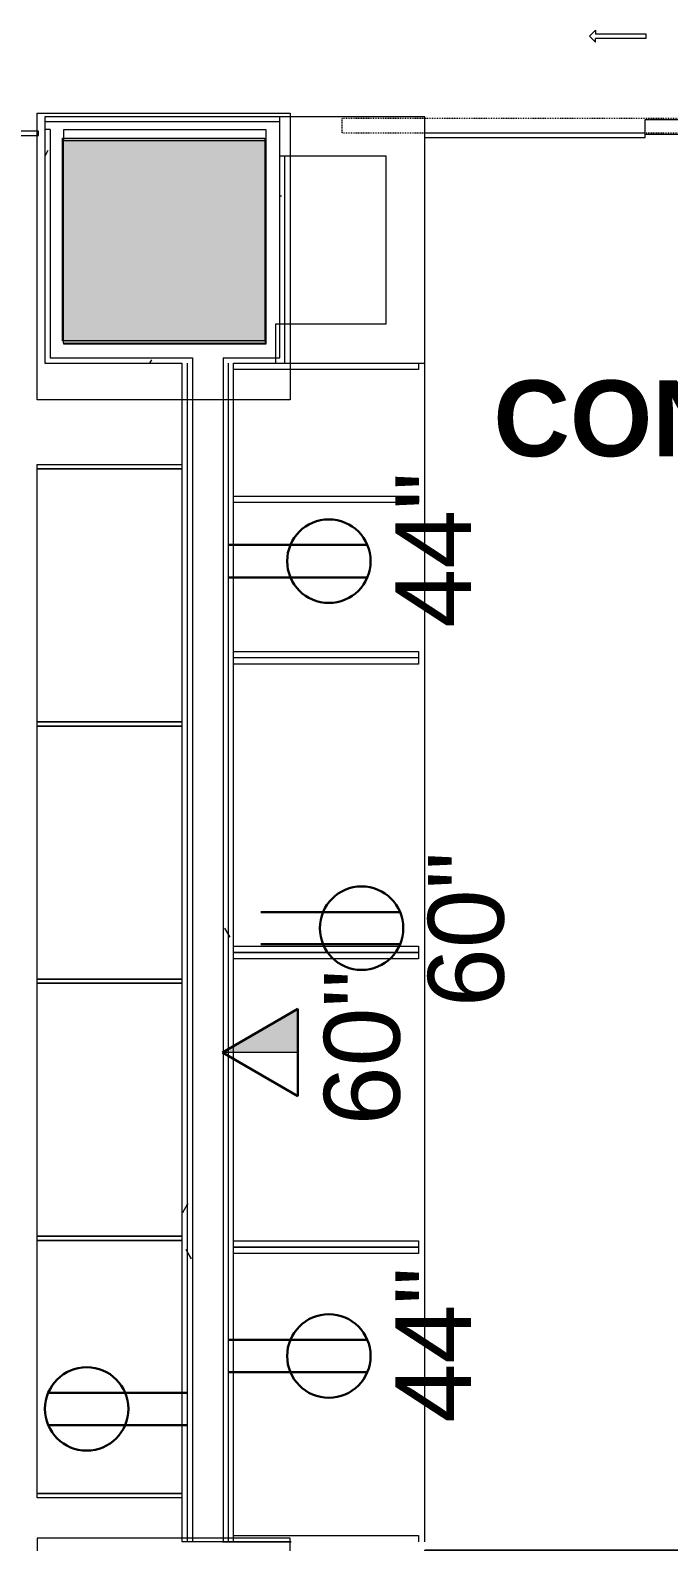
# Model space of a CAD drawing. Header units: inches. Extents: x -1221 to 179, y -822 to 880.
# Drawn here: x -619.9 to -544.1, y -720.2 to -541 of the extents above; entities that cross this region are included whole.
import ezdxf
from ezdxf.xclip import XClip

# ---------------------------------------------------------------- set-up
doc = ezdxf.new("R2010")
doc.units = ezdxf.units.IN
doc.header["$MEASUREMENT"] = 0
doc.header["$XCLIPFRAME"] = 2
doc.linetypes.add('X1$0$Dash 1_16_', pattern=[0.125, 0.0625, -0.0625])
for name, color, linetype, lineweight in [('L1$0$BB Columns_Pen_No__3', 7, 'Continuous', 20), ('L1$0$BB Columns_Pen_No__7', 7, 'Continuous', 20), ('L1$0$BB Columns_Pen_No__95', 8, 'Continuous', 20), ('X1$0$18_0109_REV_dwg _7_', 8, 'Continuous', 9), ('X1$0$A-ANNO-NOTE', 131, 'Continuous', 30), ('X1$0$A-AREA-IDEN', 2, 'Continuous', 9), ('X1$0$A-DETL-GENF', 92, 'Continuous', 9), ('X1$0$A-DOOR', 31, 'Continuous', 13), ('X1$0$A-WALL', 113, 'Continuous', 9), ('X1$0$A-WALL-PATT', 111, 'Continuous', 13), ('X1$0$I-FURN', 30, 'Continuous', 9), ('X1$0$I-WALL', 2, 'Continuous', 9), ('X1$0$Q-CASE', 31, 'Continuous', 9), ('X1$0$S-COLS', 52, 'Continuous', 9)]:
    doc.layers.add(name, color=color, linetype=linetype, lineweight=lineweight)
doc.styles.add('X1$0$Swis721 Lt BT', font='swissl.ttf', dxfattribs={"height": 9})
doc.styles.add('X1$0$Swis721 Lt BT_B', font='', dxfattribs={"height": 9})
doc.styles.get('X1$0$Swis721 Lt BT_B').set_extended_font_data('Swis721 Lt BT', bold=True)
pattern_1 = [(0, (0, 0), (30.72, 7.68), [1.267, -21.773, 1.267, -21.773, -122.88]), (0, (0, 0), (30.72, 7.68), [-46.08, 1.267, -44.813, 1.267, -21.773, -53.76]), (0, (0, 0), (30.72, 7.68), [-115.2, 1.267, -14.093, 1.267, -37.133]), (120, (11.52, 3.84), (-22.011075, 22.7643), [1.267, -21.773, 1.267, -21.773, -122.88]), (120, (11.52, 3.84), (-22.011075, 22.7643), [-46.08, 1.267, -44.813, 1.267, -21.773, -53.76]), (120, (11.52, 3.84), (-22.011075, 22.7643), [-115.2, 1.267, -14.093, 1.267, -37.133]), (240, (15.36, 19.2), (-8.708925, -30.4443), [1.267, -21.773, 1.267, -21.773, -122.88]), (240, (15.36, 19.2), (-8.708925, -30.4443), [-46.08, 1.267, -44.813, 1.267, -21.773, -53.76]), (240, (15.36, 19.2), (-8.708925, -30.4443), [-115.2, 1.267, -14.093, 1.267, -37.133])]

# ---------------------------------------------------------------- blocks, each defined once
blk = doc.blocks.new('L1')
at = {"layer": 'L1$0$BB Columns_Pen_No__95', "linetype": 'Continuous', "lineweight": 0, "true_color": 0x3f3f3f}
blk.add_hatch(color=250, dxfattribs=at).paths.add_polyline_path([(-6982.69, 2368.82), (-6982.69, 2344.82), (-6958.69, 2344.82), (-6958.69, 2368.82)])
at = {"layer": 'L1$0$BB Columns_Pen_No__3', "linetype": 'Continuous'}
for p, q in [((-6985.69, 2337.82), (-6985.69, 2371.82)), ((-6985.69, 2371.82), (-6955.69, 2371.82)), ((-6955.69, 2371.82), (-6955.69, 2337.82)), ((-6955.69, 2337.82), (-6985.69, 2337.82)), ((-6985.69, 2202.82), (-6985.69, 2169.82)), ((-6955.69, 2202.82), (-6985.69, 2202.82)), ((-6955.69, 2169.82), (-6955.69, 2202.82))]:
    blk.add_line(p, q, dxfattribs=at)
at = {"layer": 'L1$0$BB Columns_Pen_No__7', "linetype": 'Continuous', "flags": 128}
blk.add_lwpolyline([(-6982.69, 2368.82), (-6958.69, 2368.82), (-6958.69, 2344.82), (-6982.69, 2344.82)], close=True, dxfattribs=at)
blk = doc.blocks.new('X1$0$HermanMiller_Collection_HFrameCredenza_FourUnitsWide _2_ - 4-2 15_ File Drawers-4938077-FIRST FLOOR POWER _ SIGNAL')
at = {"layer": 'X1$0$I-FURN'}
for p, q in [((-61.25, -9.25), (-61.25, 7.9375)), ((-60.75, 7.9375), (-60.75, -9.25)), ((-60.75, -9.25), (-60.75, 7.9375)), ((-30.75, -9.25), (-30.75, 7.9375)), ((-30.75, 7.9375), (-30.75, -9.25)), ((-30.25, 7.9375), (-30.25, -9.25)), ((-30.25, -9.25), (-30.25, 7.9375)), ((-0.25, -9.25), (-0.25, 7.9375)), ((-0.25, 7.9375), (-0.25, -9.25)), ((0.25, 7.9375), (0.25, -9.25)), ((0.25, -9.25), (0.25, 7.9375)), ((30.25, -9.25), (30.25, 7.9375)), ((30.25, 7.9375), (30.25, -9.25)), ((30.75, 7.9375), (30.75, -9.25)), ((30.75, -9.25), (30.75, 7.9375)), ((60.75, -9.25), (60.75, 7.9375)), ((60.75, 7.9375), (60.75, -9.25)), ((61.25, 7.9375), (61.25, -9.25)), ((61.25, -9.25), (-61.25, -9.25)), ((-30.75, -9.25), (-60.75, -9.25)), ((-0.25, -9.25), (-30.25, -9.25)), ((30.25, -9.25), (0.25, -9.25)), ((60.75, -9.25), (30.75, -9.25))]:
    blk.add_line(p, q, dxfattribs=at)
blk = doc.blocks.new('X1$0$Booth Seat3 - Booth Seat-5079249-FIRST FLOOR POWER _ SIGNAL')
at = {"layer": 'X1$0$I-FURN'}
for p, q in [((348.37, 964.71), (335.64, 951.98)), ((335.64, 951.98), (348.37, 964.71)), ((443.23, 869.85), (348.37, 964.71)), ((348.37, 964.71), (443.23, 869.85)), ((331.4, 947.74), (335.64, 951.98)), ((335.64, 951.98), (331.4, 947.74)), ((331.4, 947.74), (335.64, 951.98)), ((430.37, 857.25), (335.64, 951.98)), ((335.64, 951.98), (430.37, 857.25)), ((331.4, 947.74), (329.98, 946.33)), ((329.98, 946.33), (331.4, 947.74)), ((426.13, 853.01), (331.4, 947.74)), ((331.4, 947.74), (426.13, 853.01)), ((331.4, 947.74), (426.13, 853.01)), ((426.13, 853.01), (331.4, 947.74)), ((331.4, 947.74), (426.13, 853.01)), ((426.13, 853.01), (331.4, 947.74)), ((329.98, 946.33), (424.85, 851.47)), ((424.85, 851.47), (329.98, 946.33)), ((426.26, 852.88), (443.23, 869.85)), ((443.23, 869.85), (426.26, 852.88)), ((426.13, 853.01), (430.37, 857.25)), ((430.37, 857.25), (426.13, 853.01)), ((424.85, 851.47), (426.26, 852.88)), ((426.26, 852.88), (424.85, 851.47)), ((426.26, 852.88), (426.13, 853.01)), ((426.13, 853.01), (426.26, 852.88)), ((426.13, 853.01), (426.26, 852.88)), ((426.26, 852.88), (426.13, 853.01))]:
    blk.add_line(p, q, dxfattribs=at)
blk = doc.blocks.new('X1$0$Barn Door - Glass Door - Int-GL1-GLSS-36_ x 96_ D8-5625624-FIRST FLOOR POWER _ SIGNAL')
at = {"layer": 'X1$0$A-DETL-GENF'}
for p, q in [((17.91, -11.5), (23.91, -11.5)), ((17.91, -11.5), (17.91, -12)), ((17.91, -12), (23.91, -12)), ((23.91, -11.04), (23.91, -11.5)), ((24.62, -11.75), (23.91, -11.04)), ((24.62, -11.75), (23.91, -12.46)), ((23.91, -12.46), (23.91, -12))]:
    blk.add_line(p, q, dxfattribs=at)
at = {"layer": 'X1$0$A-DOOR', "linetype": 'X1$0$Dash 1_16_', "lineweight": 9}
for p, q in [((-18, -0.25), (54, -0.25)), ((-18, -2), (-18, -0.25)), ((54, -2), (54, -0.25)), ((-18, -2), (54, -2))]:
    blk.add_line(p, q, dxfattribs=at)
at = {"layer": 'X1$0$A-DOOR', "lineweight": 9}
for p, q in [((-17.81, -0.12), (18, -0.12)), ((-17.81, -0.12), (-17.81, -1.87)), ((18, -0.12), (18, -1.87)), ((18, -1.87), (-17.81, -1.87))]:
    blk.add_line(p, q, dxfattribs=at)
blk = doc.blocks.new('X1$0$C-Counter Top1 - 24_ Depth-5231474-FIRST FLOOR POWER _ SIGNAL')
at = {"layer": 'X1$0$Q-CASE'}
for p, q in [((-47.26, 0), (-47.26, -8.16)), ((-47.26, -24), (92.49, -24))]:
    blk.add_line(p, q, dxfattribs=at)
blk = doc.blocks.new('X1$0$Concrete-Rectangular-Column - 24 X 24-V44-FIRST FLOOR POWER _ SIGNAL')
at = {"layer": 'X1$0$S-COLS'}
blk.add_hatch(color=7, dxfattribs=at).paths.add_polyline_path([(-12, -12), (12, -12), (12, 12), (-12, 12), (-12, 11.28)], flags=0)
at = {"layer": 'X1$0$S-COLS', "color": 8, "lineweight": 20}
for p, q in [((12, 12), (-12, 12)), ((-12, 12), (-12, -12)), ((12, -12), (12, 12)), ((-12, -12), (12, -12))]:
    blk.add_line(p, q, dxfattribs=at)
blk = doc.blocks.new('X1$0$CW Cupbd - UB 34_5_h x 24_d - 2 Doors - 2 Shelves-5508974-FIRST FLOOR POWER _ SIGNAL')
at = {"layer": 'X1$0$Q-CASE'}
for p, q in [((2, -10.52), (2, -2.36)), ((2.75, -3.67), (2.75, -25.61)), ((36.18, -25.61), (36.18, -3.67)), ((36.93, -25.61), (36.93, -3.67)), ((2.75, -25.61), (2, -25.61)), ((36.93, -25.61), (36.18, -25.61))]:
    blk.add_line(p, q, dxfattribs=at)
blk = doc.blocks.new('X1$0$CW Cupbd - UB 34_5_h x 24_d - 2 Doors - 2 Shelves-5508986-FIRST FLOOR POWER _ SIGNAL')
at = {"layer": 'X1$0$Q-CASE'}
for p, q in [((2, 25.61), (2.75, 25.61)), ((2, 3.67), (2, 25.61)), ((2.75, 25.61), (2.75, 3.67)), ((36.18, 25.61), (36.93, 25.61)), ((36.18, 3.67), (36.18, 25.61)), ((36.93, 3.67), (36.93, 25.61))]:
    blk.add_line(p, q, dxfattribs=at)
blk = doc.blocks.new('X1$0$CW Cupbd - UB 34_5_h x 24_d - 2 Doors - 2 Shelves-V52-FIRST FLOOR POWER _ SIGNAL')
at = {"layer": 'X1$0$Q-CASE'}
for p, q in [((2, -25.61), (2, -3.67)), ((2.75, -3.67), (2.75, -25.61)), ((36.18, -25.61), (36.18, -3.67)), ((36.93, -25.61), (36.93, -3.67)), ((2.75, -25.61), (2, -25.61)), ((36.93, -25.61), (36.18, -25.61))]:
    blk.add_line(p, q, dxfattribs=at)
blk = doc.blocks.new('X1$0$CW Drawers - UB 34_5_h x 24_d - 1 Drawer-5528821-FIRST FLOOR POWER _ SIGNAL')
at = {"layer": 'X1$0$Q-CASE'}
for p, q in [((2.78, -25.61), (2.78, -3.67)), ((3.53, -3.67), (3.53, -25.61)), ((18.57, -25.61), (18.57, -3.67)), ((3.53, -25.61), (2.78, -25.61)), ((19.32, -25.61), (18.57, -25.61))]:
    blk.add_line(p, q, dxfattribs=at)
blk = doc.blocks.new('X1$0$CW Cupbd - UB 34_5_h x 24_d - 1 Door - 2 Shelves-5529051-FIRST FLOOR POWER _ SIGNAL')
at = {"layer": 'X1$0$Q-CASE'}
for p, q in [((2, -25.61), (2, -3.67)), ((2.75, -3.67), (2.75, -25.61)), ((2.75, -25.61), (2, -25.61))]:
    blk.add_line(p, q, dxfattribs=at)
blk = doc.blocks.new('X1')
at = {"layer": 'X1$0$A-ANNO-NOTE', "lineweight": 9}
blk.add_hatch(color=256, dxfattribs=at).paths.add_polyline_path([(-597.09, -662.18), (-588.15, -657.02), (-588.15, -662.18)], flags=0)
at = {"layer": 'X1$0$A-WALL-PATT', "lineweight": 9}
h = blk.add_hatch(dxfattribs=at)
h.set_pattern_fill('FP1_1', color=256, style=0, pattern_type=2)
h.set_pattern_definition(pattern_1)
h.paths.add_polyline_path([(-617.55, -579.82), (-617.55, -552.72), (-618.18, -552.72), (-618.18, -579.82)], flags=0)
h = blk.add_hatch(dxfattribs=at)
h.set_pattern_fill('FP1_1', color=256, style=0, pattern_type=2)
h.set_pattern_definition(pattern_1)
h.paths.add_polyline_path([(-589.68, -575.82), (-589.68, -555.84), (-590.3, -555.84), (-590.3, -575.82), (-590.2, -575.82)], flags=0)
h = blk.add_hatch(dxfattribs=at)
h.set_pattern_fill('FP1_1', color=256, style=0, pattern_type=2)
h.set_pattern_definition(pattern_1)
h.paths.add_polyline_path([(-601.9, -580.44), (-600.65, -580.44), (-600.65, -579.82), (-618.18, -579.82), (-618.18, -580.44), (-608.57, -580.44)], flags=0)
h.paths.add_polyline_path([(-595.77, -580.44), (-590.8, -580.44), (-590.8, -579.82), (-597.02, -579.82), (-597.02, -580.44), (-596.4, -580.44)], flags=0)
h = blk.add_hatch(dxfattribs=at)
h.set_pattern_fill('FP1_1', color=256, style=0, pattern_type=2)
h.set_pattern_definition(pattern_1)
h.paths.add_polyline_path([(-601.27, -720.18), (-601.27, -580.44), (-601.9, -580.44), (-601.9, -720.18)], flags=0)
h = blk.add_hatch(dxfattribs=at)
h.set_pattern_fill('FP1_1', color=256, style=0, pattern_type=2)
h.set_pattern_definition(pattern_1)
h.paths.add_polyline_path([(-600.65, -720.18), (-600.65, -580.44), (-601.27, -580.44), (-601.27, -720.18)], flags=0)
h = blk.add_hatch(dxfattribs=at)
h.set_pattern_fill('FP1_1', color=256, style=0, pattern_type=2)
h.set_pattern_definition(pattern_1)
h.paths.add_polyline_path([(-596.4, -720.18), (-596.4, -580.44), (-597.02, -580.44), (-597.02, -720.18)], flags=0)
h = blk.add_hatch(dxfattribs=at)
h.set_pattern_fill('FP1_1', color=256, style=0, pattern_type=2)
h.set_pattern_definition(pattern_1)
h.paths.add_polyline_path([(-595.77, -720.18), (-595.77, -580.44), (-596.4, -580.44), (-596.4, -720.18)], flags=0)
at = {"layer": 'X1$0$A-ANNO-NOTE'}
for p, q in [((-596.43, -602), (-579.91, -602)), ((-596.43, -605.84), (-579.91, -605.84)), ((-592.55, -645.52), (-576.02, -645.52)), ((-592.55, -649.35), (-576.02, -649.35)), ((-597.09, -662.18), (-588.15, -657.02)), ((-588.15, -667.34), (-588.15, -657.02)), ((-597.09, -662.18), (-588.15, -667.34)), ((-596.43, -696.26), (-579.91, -696.26)), ((-596.43, -700.09), (-579.91, -700.09)), ((-601.24, -702.52), (-617.77, -702.52)), ((-601.24, -706.35), (-617.77, -706.35))]:
    blk.add_line(p, q, dxfattribs=at)
at = {"layer": 'X1$0$A-ANNO-NOTE', "lineweight": 9}
for p, q in [((-597.09, -662.18), (-588.15, -657.02)), ((-588.15, -657.02), (-588.15, -662.18)), ((-588.15, -662.18), (-597.09, -662.18))]:
    blk.add_line(p, q, dxfattribs=at)
at = {"layer": 'X1$0$A-ANNO-NOTE'}
for centre in [(-584.47, -603.92), (-580.59, -647.44), (-584.47, -698.17), (-613.2, -704.44)]:
    blk.add_circle(centre, 4.95, dxfattribs=at)
at = {"layer": 'X1$0$A-WALL', "lineweight": 13}
for p, q in [((-590.3, -551.84), (-618.18, -551.84)), ((-590.3, -579.82), (-590.3, -551.22)), ((-573.09, -551.22), (-589.68, -551.22)), ((-573.09, -580.44), (-573.09, -551.22)), ((-617.55, -552.72), (-618.18, -552.72)), ((-617.55, -552.72), (-617.55, -579.82)), ((-590.3, -555.84), (-577.71, -555.84)), ((-577.71, -555.84), (-577.71, -575.82)), ((-577.71, -575.82), (-590.8, -575.82)), ((-590.8, -575.82), (-590.8, -580.44)), ((-617.55, -579.82), (-600.65, -579.82)), ((-601.27, -580.44), (-601.27, -720.18)), ((-600.65, -579.82), (-600.65, -720.18)), ((-597.02, -579.82), (-597.02, -720.18)), ((-597.02, -579.82), (-590.3, -579.82)), ((-596.4, -580.44), (-596.4, -720.18)), ((-589.68, -580.44), (-573.09, -580.44))]:
    blk.add_line(p, q, dxfattribs=at)
at = {"layer": 'X1$0$I-WALL', "lineweight": 13}
for p, q in [((-589.68, -551.22), (-618.18, -551.22)), ((-618.18, -551.22), (-618.18, -580.44)), ((-618.93, -552.93), (-729.84, -552.93)), ((-729.84, -553.43), (-618.93, -553.43)), ((-618.93, -553.43), (-618.93, -552.93)), ((-615.93, -552.72), (-591.93, -552.72)), ((-615.93, -554.09), (-615.93, -552.72)), ((-591.93, -552.72), (-591.93, -578.19)), ((-546.93, -553.18), (-573.09, -553.18)), ((-573.09, -553.68), (-546.93, -553.68)), ((-546.93, -553.68), (-546.93, -553.3)), ((-589.68, -580.44), (-589.68, -555.84)), ((-615.93, -578.19), (-615.93, -578.09)), ((-591.93, -578.19), (-615.93, -578.19)), ((-618.18, -580.44), (-601.9, -580.44)), ((-601.9, -580.44), (-601.9, -720.18)), ((-595.77, -720.18), (-595.77, -580.44)), ((-595.77, -580.44), (-589.68, -580.44)), ((-601.9, -720.18), (-595.77, -720.18))]:
    blk.add_line(p, q, dxfattribs=at)
at = {"layer": 'X1$0$18_0109_REV_dwg _7_'}
ref = blk.add_blockref('L1', (6366.63, -2922.6), dxfattribs=at)
XClip(ref).set_block_clipping_path([(-7587.3890141857, 2122.8758432012), (-6188.1189173454, 3796.6416784023)])
at = {"layer": 'X1$0$A-DOOR', "rotation": 180}
blk.add_blockref('X1$0$Barn Door - Glass Door - Int-GL1-GLSS-36_ x 96_ D8-5625624-FIRST FLOOR POWER _ SIGNAL', (-528.93, -553.43), dxfattribs=at)
at = {"layer": 'X1$0$I-FURN'}
for name, p, rotation in [('X1$0$HermanMiller_Collection_HFrameCredenza_FourUnitsWide _2_ - 4-2 15_ File Drawers-4938077-FIRST FLOOR POWER _ SIGNAL', (-609.84, -653.72), 270.0000000000004), ('X1$0$Booth Seat3 - Booth Seat-5079249-FIRST FLOOR POWER _ SIGNAL', (-137.26, -1649.68), 44.99999999999995)]:
    blk.add_blockref(name, p, dxfattribs=dict(at, rotation=rotation))
at = {"layer": 'X1$0$Q-CASE'}
for name, p, rotation in [('X1$0$C-Counter Top1 - 24_ Depth-5231474-FIRST FLOOR POWER _ SIGNAL', (-597.09, -672.93), 90.00000000000006), ('X1$0$CW Drawers - UB 34_5_h x 24_d - 1 Drawer-5528821-FIRST FLOOR POWER _ SIGNAL', (-599.45, -599.76), 89.99999999999977), ('X1$0$CW Cupbd - UB 34_5_h x 24_d - 1 Door - 2 Shelves-5529051-FIRST FLOOR POWER _ SIGNAL', (-599.45, -617.38), 89.99999999999962), ('X1$0$CW Cupbd - UB 34_5_h x 24_d - 2 Doors - 2 Shelves-V52-FIRST FLOOR POWER _ SIGNAL', (-599.45, -652.31), 89.9999999999993), ('X1$0$CW Cupbd - UB 34_5_h x 24_d - 2 Doors - 2 Shelves-5508986-FIRST FLOOR POWER _ SIGNAL', (-599.45, -648.32), 270), ('X1$0$CW Cupbd - UB 34_5_h x 24_d - 2 Doors - 2 Shelves-5508974-FIRST FLOOR POWER _ SIGNAL', (-599.45, -722.19), 89.99999999999966)]:
    blk.add_blockref(name, p, dxfattribs=dict(at, rotation=rotation))
at = {"layer": 'X1$0$S-COLS'}
blk.add_blockref('X1$0$Concrete-Rectangular-Column - 24 X 24-V44-FIRST FLOOR POWER _ SIGNAL', (-603.99, -566.09), dxfattribs=at)
at = {"layer": 'X1$0$A-ANNO-NOTE', "lineweight": 9, "char_height": 9, "width": 20.604, "attachment_point": 1, "rotation": 90, "style": 'X1$0$Swis721 Lt BT'}
for s, insert in [('44"', (-576.6, -611.82)), ('60"', (-572.72, -656.81)), ('60"', (-585.06, -670.82)), ('44"', (-576.6, -706.07))]:
    blk.add_mtext(s, dxfattribs=dict(at, insert=insert))
at = {"layer": 'X1$0$A-AREA-IDEN', "insert": (-564.95, -582.48), "char_height": 9, "width": 104.838, "attachment_point": 1, "style": 'X1$0$Swis721 Lt BT_B'}
blk.add_mtext('CONFERENCE', dxfattribs=at)

msp = doc.modelspace()

# ---------------------------------------------------------------- block references
at = {"color": 253}
msp.add_blockref('X1', (0, 0), dxfattribs=at)

doc.saveas('drawing.dxf')
